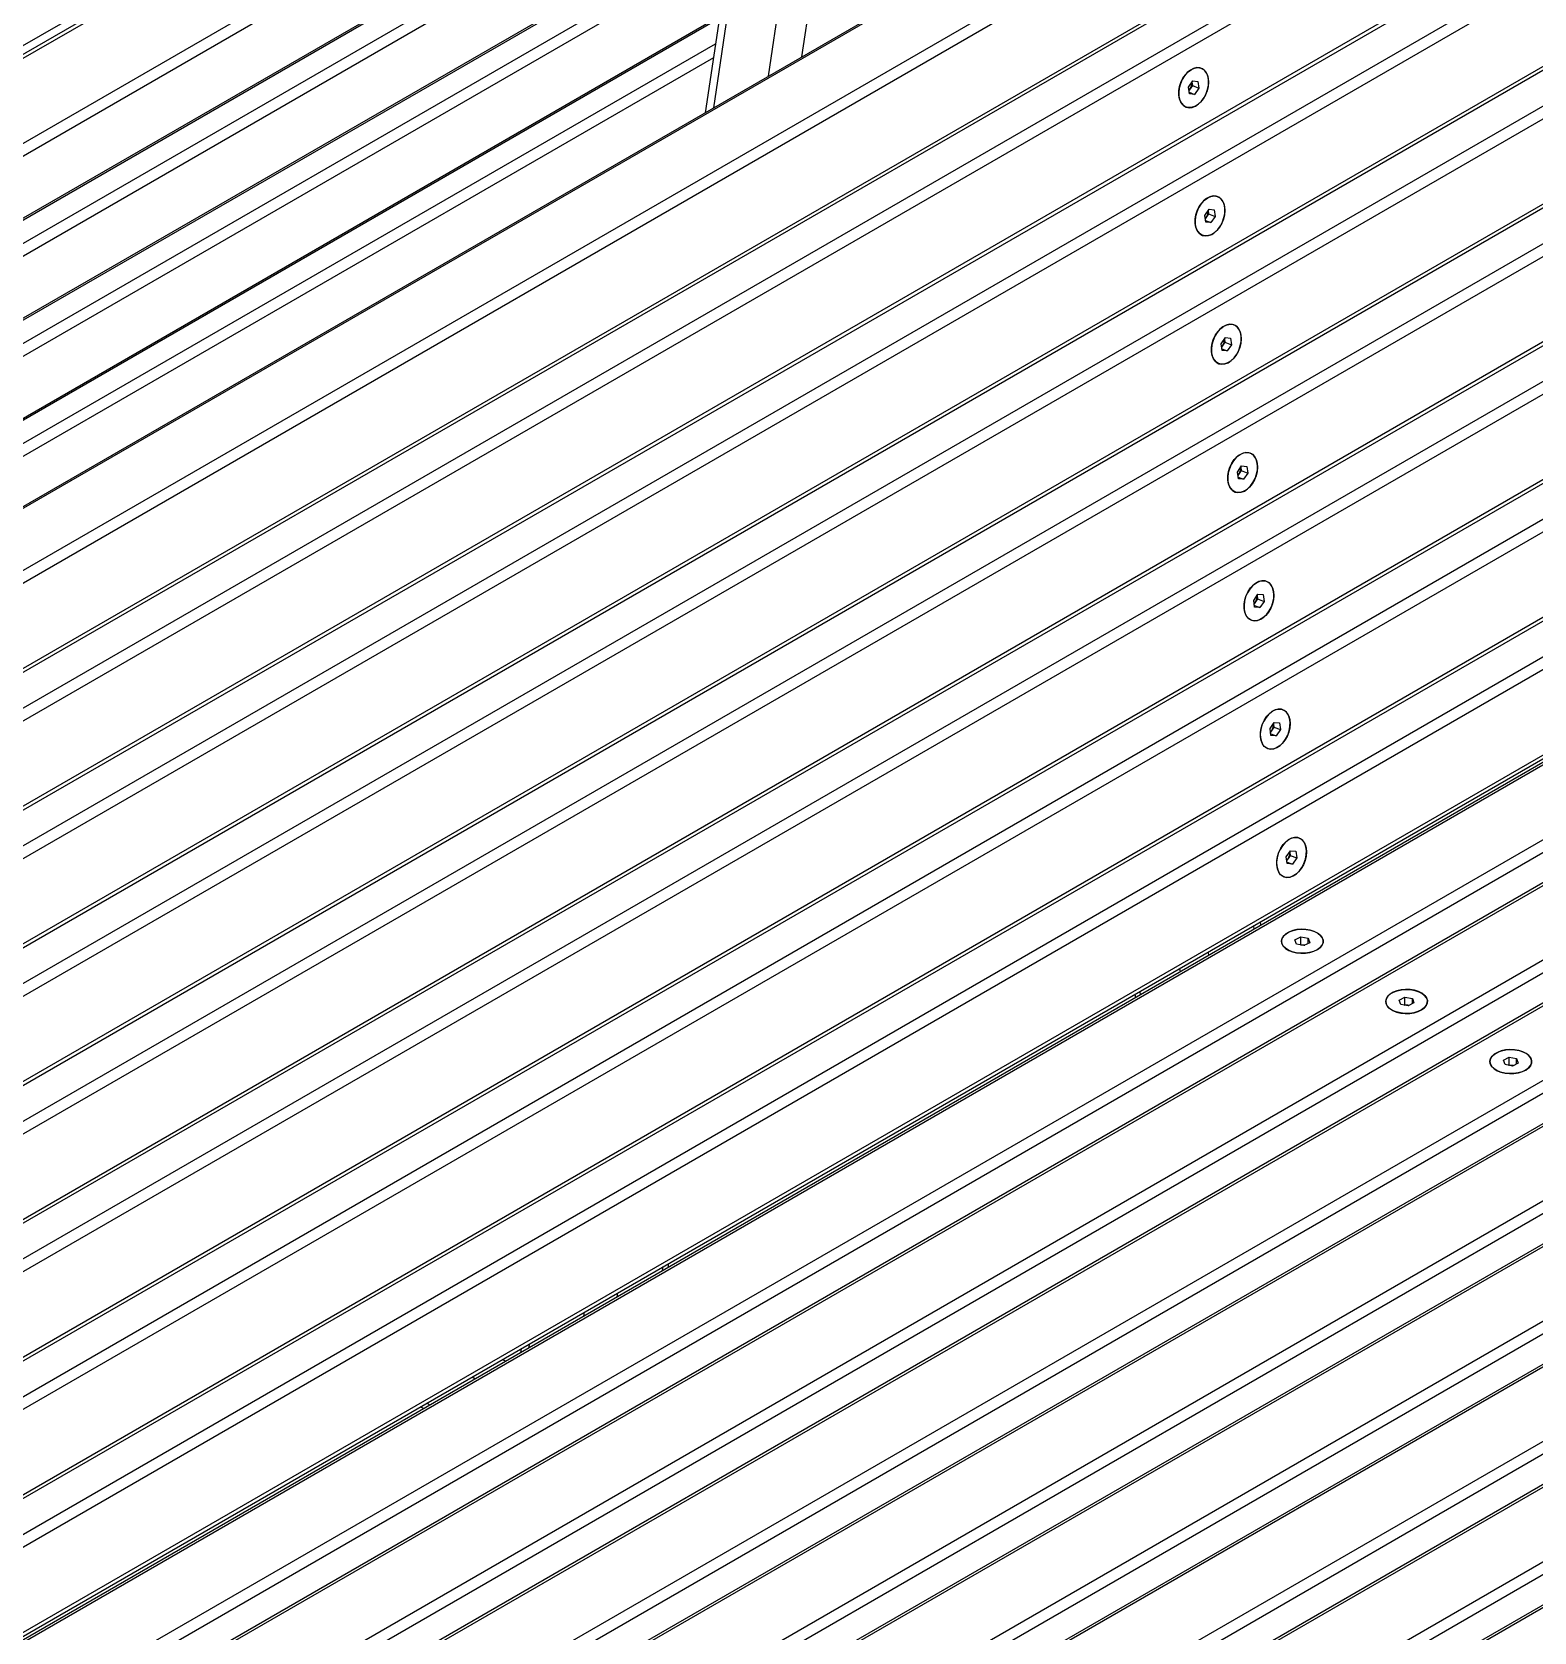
# Model space of a CAD drawing. Header units: millimetres. Extents: x 2692 to 8632, y -671 to 3529.
# Drawn here: x 6860 to 7421, y 1106 to 1702 of the extents above; entities that cross this region are included whole.
import ezdxf

# ---------------------------------------------------------------- set-up
doc = ezdxf.new("R2010")
doc.units = ezdxf.units.MM

# ---------------------------------------------------------------- blocks, each defined once
blk = doc.blocks.new('izometria')
for p, q in [((-1554.86, 1983.98), (-2823.41, 1251.67)), ((-1553.03, 1983.61), (-2821.57, 1251.3)), ((-1412.38, 1897.49), (-2680.93, 1165.17)), ((-1411.22, 1897.5), (-2679.77, 1165.18)), ((-2656.02, 1155.82), (-1387.47, 1888.14)), ((-1385.04, 1884.7), (-2653.59, 1152.38)), ((-2650.43, 1121.02), (-1381.88, 1853.33)), ((-2649.83, 1122.79), (-1381.28, 1855.11)), ((-2649.94, 1107.95), (-1381.39, 1840.27)), ((-1378.96, 1836.83), (-2647.51, 1104.51)), ((-3133.26, 1076.13), (-1864.71, 1808.45)), ((-2644.34, 1073.15), (-1375.79, 1805.47)), ((-2643.75, 1074.92), (-1375.2, 1807.24)), ((-2643.85, 1060.08), (-1375.3, 1792.4)), ((-1372.88, 1788.96), (-2641.43, 1056.64)), ((-2638.26, 1025.28), (-1369.71, 1757.6)), ((-2637.66, 1027.05), (-1369.11, 1759.37)), ((-2637.77, 1012.21), (-1369.22, 1744.53)), ((-1366.79, 1741.09), (-2635.34, 1008.77)), ((-2632.18, 977.41), (-1363.63, 1709.73)), ((-2631.58, 979.18), (-1363.03, 1711.5)), ((-2631.68, 964.34), (-1363.13, 1696.66)), ((-1360.71, 1693.22), (-2629.26, 960.9)), ((-2626.09, 929.54), (-1357.54, 1661.86)), ((-2625.5, 931.31), (-1356.95, 1663.63)), ((-2625.6, 916.47), (-1357.05, 1648.79)), ((-1354.62, 1645.35), (-2623.17, 913.04)), ((-2167.94, 1618.89), (-2193.62, 1446.49)), ((-2620.01, 881.67), (-1351.46, 1613.99)), ((-2619.41, 883.44), (-1350.86, 1615.76)), ((-2190.43, 1448.33), (-2166.27, 1610.55)), ((-2619.52, 868.6), (-1350.97, 1600.92)), ((-2690.32, 1295.31), (-2171.53, 1594.8)), ((-1348.54, 1597.48), (-2617.09, 865.17)), ((-2172.32, 1589.5), (-2686.13, 1292.89)), ((-2170.02, 1460.12), (-2151.77, 1582.58)), ((-2157.55, 1467.31), (-2141.66, 1574.04)), ((-2666.14, 1281.35), (-2176.08, 1564.25)), ((-2613.92, 833.8), (-1345.37, 1566.12)), ((-2613.33, 835.57), (-1344.78, 1567.89)), ((-2665.56, 1281.02), (-2176.19, 1563.53)), ((-2657.98, 1276.64), (-2177.62, 1553.95)), ((-2613.43, 820.73), (-1344.88, 1553.05)), ((-2178.4, 1548.66), (-2653.79, 1274.22)), ((-1342.46, 1549.62), (-2611.01, 817.3)), ((-2633.8, 1262.69), (-2182.17, 1523.41)), ((-2633.23, 1262.35), (-2182.27, 1522.69)), ((-2607.84, 785.93), (-1339.29, 1518.25)), ((-2607.24, 787.71), (-1338.7, 1520.02)), ((-2625.65, 1257.98), (-2183.7, 1513.11)), ((-1350.07, 1510.63), (-2618.62, 778.31)), ((-1348.57, 1510.48), (-2617.12, 778.17)), ((-2184.49, 1507.81), (-2621.46, 1255.56)), ((-2593.07, 764.29), (-1324.52, 1496.6)), ((-1322.4, 1492.93), (-2590.95, 760.61)), ((-1311.18, 1488.18), (-2579.72, 755.86)), ((-1309.68, 1488.03), (-2578.23, 755.71)), ((-2605.96, 1241.43), (-2188.25, 1482.57)), ((-2605.88, 1240.81), (-2188.36, 1481.84)), ((-2604.84, 1232.65), (-2189.78, 1472.26)), ((-2554.18, 741.84), (-1285.63, 1474.15)), ((-1283.51, 1470.48), (-2552.06, 738.16)), ((-2190.57, 1466.97), (-2604.27, 1228.15)), ((-1272.28, 1465.73), (-2540.83, 733.41)), ((-1270.78, 1465.58), (-2539.33, 733.26)), ((-2013.3, 1456.06), (-2011.71, 1458.38)), ((-2011.85, 1456.65), (-2012.65, 1455.49)), ((-2012.03, 1457.91), (-2012.03, 1457.9)), ((-2012.03, 1457.9), (-2011.85, 1456.65)), ((-2011.85, 1456.65), (-2009.41, 1455.69)), ((-2011.71, 1458.38), (-2009.76, 1458.19)), ((-2009.76, 1458.19), (-2009.41, 1455.69)), ((-2515.29, 719.38), (-1246.74, 1451.7)), ((-2012.95, 1453.56), (-2013.3, 1456.06)), ((-2012.65, 1455.49), (-2013.12, 1454.8)), ((-2013.03, 1454.18), (-2011, 1453.37)), ((-2011, 1453.37), (-2012.95, 1453.56)), ((-2009.41, 1455.69), (-2011, 1453.37)), ((-1244.62, 1448.03), (-2513.17, 715.71)), ((-1233.39, 1443.28), (-2501.94, 710.96)), ((-1231.89, 1443.13), (-2500.44, 710.81)), ((-2476.4, 696.93), (-1207.85, 1429.25)), ((-1205.73, 1425.58), (-2474.28, 693.26)), ((-1194.5, 1420.83), (-2463.05, 688.51)), ((-1193, 1420.68), (-2461.55, 688.36)), ((-2007.22, 1408.19), (-2005.63, 1410.51)), ((-2005.95, 1410.04), (-2005.94, 1410.03)), ((-2005.94, 1410.03), (-2005.77, 1408.78)), ((-2005.63, 1410.51), (-2003.68, 1410.32)), ((-2003.68, 1410.32), (-2003.32, 1407.82)), ((-2437.51, 674.48), (-1168.96, 1406.8)), ((-1166.84, 1403.13), (-2435.39, 670.81)), ((-2006.86, 1405.69), (-2007.22, 1408.19)), ((-2006.56, 1407.62), (-2007.04, 1406.93)), ((-2006.95, 1406.31), (-2004.91, 1405.5)), ((-2004.91, 1405.5), (-2006.86, 1405.69)), ((-2005.77, 1408.78), (-2006.56, 1407.62)), ((-2005.77, 1408.78), (-2003.32, 1407.82)), ((-2003.32, 1407.82), (-2004.91, 1405.5)), ((-1155.61, 1398.38), (-2424.16, 666.06)), ((-1154.11, 1398.23), (-2422.66, 665.91)), ((-2398.62, 652.03), (-1130.07, 1384.35)), ((-1127.95, 1380.67), (-2396.5, 648.36)), ((-1116.72, 1375.93), (-2385.27, 643.61)), ((-1115.22, 1375.78), (-2383.77, 643.46)), ((-2359.73, 629.58), (-1091.18, 1361.9)), ((-2001.13, 1360.32), (-1999.54, 1362.64)), ((-1999.86, 1362.17), (-1999.86, 1362.16)), ((-1999.86, 1362.16), (-1999.68, 1360.91)), ((-1999.54, 1362.64), (-1997.59, 1362.45)), ((-1997.59, 1362.45), (-1997.24, 1359.95)), ((-1089.06, 1358.22), (-2357.61, 625.91)), ((-2000.78, 1357.82), (-2001.13, 1360.32)), ((-2000.48, 1359.76), (-2000.95, 1359.06)), ((-2000.87, 1358.44), (-1998.83, 1357.64)), ((-1998.83, 1357.64), (-2000.78, 1357.82)), ((-1999.68, 1360.91), (-2000.48, 1359.76)), ((-1999.68, 1360.91), (-1997.24, 1359.95)), ((-1997.24, 1359.95), (-1998.83, 1357.64)), ((-1077.83, 1353.47), (-2346.38, 621.16)), ((-1076.33, 1353.33), (-2344.88, 621.01)), ((-1995.05, 1312.46), (-1993.46, 1314.77)), ((-1993.78, 1314.3), (-1993.78, 1314.29)), ((-1993.78, 1314.29), (-1993.6, 1313.04)), ((-1993.46, 1314.77), (-1991.51, 1314.58)), ((-1991.51, 1314.58), (-1991.15, 1312.08)), ((-1994.69, 1309.95), (-1995.05, 1312.46)), ((-1994.39, 1311.89), (-1994.87, 1311.19)), ((-1994.78, 1310.57), (-1992.75, 1309.77)), ((-1992.75, 1309.77), (-1994.69, 1309.95)), ((-1993.6, 1313.04), (-1994.39, 1311.89)), ((-1993.6, 1313.04), (-1991.15, 1312.08)), ((-1991.15, 1312.08), (-1992.75, 1309.77)), ((-1988.97, 1264.59), (-1987.37, 1266.9)), ((-1987.69, 1266.44), (-1987.69, 1266.43)), ((-1987.69, 1266.43), (-1987.51, 1265.17)), ((-1987.37, 1266.9), (-1985.43, 1266.71)), ((-1985.43, 1266.71), (-1985.07, 1264.21)), ((-1988.61, 1262.09), (-1988.97, 1264.59)), ((-1988.31, 1264.02), (-1988.79, 1263.33)), ((-1988.7, 1262.7), (-1986.66, 1261.9)), ((-1986.66, 1261.9), (-1988.61, 1262.09)), ((-1987.51, 1265.17), (-1988.31, 1264.02)), ((-1987.51, 1265.17), (-1985.07, 1264.21)), ((-1985.07, 1264.21), (-1986.66, 1261.9)), ((-1982.88, 1216.72), (-1981.29, 1219.03)), ((-1981.61, 1218.57), (-1981.61, 1218.56)), ((-1981.61, 1218.56), (-1981.43, 1217.31)), ((-1981.29, 1219.03), (-1979.34, 1218.84)), ((-1979.34, 1218.84), (-1978.99, 1216.34)), ((-1982.53, 1214.22), (-1982.88, 1216.72)), ((-1982.23, 1216.15), (-1982.7, 1215.46)), ((-1982.61, 1214.83), (-1980.58, 1214.03)), ((-1980.58, 1214.03), (-1982.53, 1214.22)), ((-1981.43, 1217.31), (-1982.23, 1216.15)), ((-1981.43, 1217.31), (-1978.99, 1216.34)), ((-1978.99, 1216.34), (-1980.58, 1214.03)), ((-1976.8, 1168.85), (-1975.21, 1171.16)), ((-1975.53, 1170.7), (-1975.53, 1170.69)), ((-1975.53, 1170.69), (-1975.35, 1169.44)), ((-1975.21, 1171.16), (-1973.26, 1170.97)), ((-1973.26, 1170.97), (-1972.9, 1168.47)), ((-1976.44, 1166.35), (-1976.8, 1168.85)), ((-1976.14, 1168.28), (-1976.62, 1167.59)), ((-1976.53, 1166.96), (-1974.49, 1166.16)), ((-1974.49, 1166.16), (-1976.44, 1166.35)), ((-1975.35, 1169.44), (-1976.14, 1168.28)), ((-1975.35, 1169.44), (-1972.9, 1168.47)), ((-1972.9, 1168.47), (-1974.49, 1166.16)), ((-1989.04, 1143.16), (-1988.87, 1141.86)), ((-1986.3, 1143.34), (-1986.47, 1144.64)), ((-1973.57, 1137.91), (-1971.42, 1139.02)), ((-1972.98, 1136.27), (-1973.57, 1137.91)), ((-1970.23, 1135.75), (-1972.98, 1136.27)), ((-1971.69, 1136.02), (-1971.42, 1136.16)), ((-1971.42, 1139.02), (-1968.66, 1138.5)), ((-1971.42, 1136.16), (-1971.42, 1139.02)), ((-1971.42, 1136.16), (-1970.04, 1135.9)), ((-1968.07, 1136.86), (-1970.23, 1135.75)), ((-1969.96, 1135.89), (-1970.04, 1135.9)), ((-1970.04, 1135.9), (-1969.95, 1135.89)), ((-1968.66, 1138.5), (-1968.07, 1136.86)), ((-1968.66, 1136.56), (-1968.66, 1138.5)), ((-2006.01, 1133.36), (-2005.84, 1132.06)), ((-2016.61, 1127.24), (-2016.44, 1125.94)), ((-2033.3, 1117.61), (-2033.13, 1116.31)), ((-2031.44, 1118.68), (-2031.28, 1117.38)), ((-1934.68, 1115.46), (-1932.52, 1116.57)), ((-1932.52, 1116.57), (-1929.77, 1116.05)), ((-1932.52, 1113.71), (-1932.52, 1116.57)), ((-1934.09, 1113.82), (-1934.68, 1115.46)), ((-1931.33, 1113.3), (-1934.09, 1113.82)), ((-1932.8, 1113.57), (-1932.52, 1113.71)), ((-1932.52, 1113.71), (-1931.15, 1113.45)), ((-1929.18, 1114.41), (-1931.33, 1113.3)), ((-1931.06, 1113.44), (-1931.15, 1113.45)), ((-1931.15, 1113.45), (-1931.06, 1113.44)), ((-1929.77, 1116.05), (-1929.18, 1114.41)), ((-1929.77, 1114.11), (-1929.77, 1116.05)), ((-1895.79, 1093), (-1893.63, 1094.12)), ((-1895.2, 1091.37), (-1895.79, 1093)), ((-1893.63, 1094.12), (-1890.88, 1093.6)), ((-1893.63, 1091.26), (-1893.63, 1094.12)), ((-1890.88, 1093.6), (-1890.28, 1091.96)), ((-1890.88, 1091.65), (-1890.88, 1093.6)), ((-1892.44, 1090.85), (-1895.2, 1091.37)), ((-1893.91, 1091.12), (-1893.63, 1091.26)), ((-1893.63, 1091.26), (-1892.26, 1091)), ((-1890.28, 1091.96), (-1892.44, 1090.85)), ((-1892.17, 1090.99), (-1892.26, 1091)), ((-1892.26, 1091), (-1892.17, 1090.99)), ((-2209.49, 1014.5), (-2209.26, 1016.03)), ((-2207.45, 1015.68), (-2207.22, 1017.21)), ((-2226.46, 1004.7), (-2226.23, 1006.23)), ((-2238.92, 997.51), (-2238.69, 999.04)), ((-2262.3, 985.41), (-2262.53, 983.88)), ((-2259.34, 985.72), (-2259.11, 987.25)), ((-2269.23, 981.41), (-2268.02, 980.71)), ((-2280.55, 974.88), (-2279.34, 974.18)), ((-2299.86, 963.72), (-2298.65, 963.02)), ((-2297.52, 965.08), (-2296.31, 964.38))]:
    blk.add_line(p, q)
at = {"flags": 128}
for points in [[(-2016.84, 1452.58), (-2016.51, 1451.21), (-2015.93, 1450.06), (-2015.14, 1449.18), (-2014.18, 1448.62), (-2013.08, 1448.39), (-2011.9, 1448.52), (-2010.69, 1448.99), (-2009.52, 1449.78), (-2008.43, 1450.85), (-2007.48, 1452.16), (-2006.71, 1453.65), (-2006.16, 1455.24), (-2005.85, 1456.85), (-2005.79, 1458.43), (-2006, 1459.88), (-2006.46, 1461.14), (-2007.14, 1462.16), (-2008.03, 1462.89), (-2009.07, 1463.29), (-2010.21, 1463.34), (-2011.41, 1463.04), (-2012.61, 1462.4), (-2013.75, 1461.47), (-2014.77, 1460.27), (-2015.64, 1458.86), (-2016.3, 1457.32), (-2016.74, 1455.7), (-2016.92, 1454.1), (-2016.84, 1452.58)], [(-2012.21, 1462.65), (-2011.01, 1463.17), (-2009.82, 1463.36), (-2008.71, 1463.19), (-2007.72, 1462.68), (-2006.89, 1461.86), (-2006.28, 1460.75), (-2005.9, 1459.41), (-2005.78, 1457.91), (-2005.92, 1456.32), (-2006.31, 1454.7), (-2006.94, 1453.14), (-2007.78, 1451.71), (-2008.78, 1450.47), (-2009.9, 1449.48), (-2011.09, 1448.79), (-2012.3, 1448.44), (-2013.45, 1448.43), (-2014.51, 1448.77), (-2015.43, 1449.44), (-2016.15, 1450.41), (-2016.65, 1451.64), (-2016.9, 1453.07), (-2016.89, 1454.63), (-2016.62, 1456.24), (-2016.11, 1457.84), (-2015.37, 1459.35), (-2014.45, 1460.69), (-2013.38, 1461.81), (-2012.21, 1462.65)], [(-2010.76, 1404.71), (-2010.42, 1403.34), (-2009.85, 1402.19), (-2009.06, 1401.32), (-2008.09, 1400.75), (-2006.99, 1400.53), (-2005.82, 1400.65), (-2004.61, 1401.12), (-2003.44, 1401.91), (-2002.35, 1402.98), (-2001.4, 1404.29), (-2000.63, 1405.78), (-2000.07, 1407.37), (-1999.76, 1408.98), (-1999.71, 1410.56), (-1999.92, 1412.01), (-2000.37, 1413.27), (-2001.06, 1414.29), (-2001.94, 1415.02), (-2002.98, 1415.42), (-2004.13, 1415.47), (-2005.33, 1415.17), (-2006.52, 1414.54), (-2007.66, 1413.6), (-2008.69, 1412.4), (-2009.55, 1410.99), (-2010.22, 1409.45), (-2010.65, 1407.83), (-2010.84, 1406.23), (-2010.76, 1404.71)], [(-2006.13, 1414.78), (-2004.93, 1415.31), (-2003.74, 1415.49), (-2002.62, 1415.32), (-2001.63, 1414.81), (-2000.81, 1413.99), (-2000.2, 1412.88), (-1999.82, 1411.55), (-1999.7, 1410.05), (-1999.84, 1408.45), (-2000.23, 1406.83), (-2000.86, 1405.27), (-2001.69, 1403.84), (-2002.7, 1402.6), (-2003.82, 1401.61), (-2005.01, 1400.93), (-2006.21, 1400.57), (-2007.37, 1400.56), (-2008.43, 1400.9), (-2009.34, 1401.57), (-2010.07, 1402.55), (-2010.56, 1403.77), (-2010.81, 1405.2), (-2010.8, 1406.76), (-2010.54, 1408.37), (-2010.02, 1409.97), (-2009.29, 1411.48), (-2008.36, 1412.82), (-2007.29, 1413.94), (-2006.13, 1414.78)], [(-2004.67, 1356.84), (-2004.34, 1355.47), (-2003.77, 1354.32), (-2002.98, 1353.45), (-2002.01, 1352.88), (-2000.91, 1352.66), (-1999.73, 1352.78), (-1998.53, 1353.25), (-1997.35, 1354.04), (-1996.26, 1355.12), (-1995.31, 1356.43), (-1994.54, 1357.91), (-1993.99, 1359.5), (-1993.68, 1361.12), (-1993.63, 1362.69), (-1993.83, 1364.14), (-1994.29, 1365.41), (-1994.98, 1366.42), (-1995.86, 1367.15), (-1996.9, 1367.55), (-1998.04, 1367.6), (-1999.24, 1367.3), (-2000.44, 1366.67), (-2001.58, 1365.73), (-2002.6, 1364.53), (-2003.47, 1363.12), (-2004.14, 1361.58), (-2004.57, 1359.97), (-2004.75, 1358.36), (-2004.67, 1356.84)], [(-2000.05, 1366.91), (-1998.84, 1367.44), (-1997.66, 1367.62), (-1996.54, 1367.45), (-1995.55, 1366.95), (-1994.73, 1366.12), (-1994.11, 1365.01), (-1993.74, 1363.68), (-1993.61, 1362.18), (-1993.75, 1360.58), (-1994.15, 1358.96), (-1994.78, 1357.4), (-1995.61, 1355.97), (-1996.61, 1354.73), (-1997.73, 1353.74), (-1998.93, 1353.06), (-2000.13, 1352.7), (-2001.29, 1352.69), (-2002.35, 1353.03), (-2003.26, 1353.7), (-2003.98, 1354.68), (-2004.48, 1355.9), (-2004.73, 1357.33), (-2004.72, 1358.89), (-2004.45, 1360.5), (-2003.94, 1362.1), (-2003.2, 1363.61), (-2002.28, 1364.95), (-2001.21, 1366.07), (-2000.05, 1366.91)], [(-1998.59, 1308.97), (-1998.26, 1307.6), (-1997.68, 1306.45), (-1996.89, 1305.58), (-1995.93, 1305.01), (-1994.83, 1304.79), (-1993.65, 1304.91), (-1992.44, 1305.38), (-1991.27, 1306.17), (-1990.18, 1307.25), (-1989.23, 1308.56), (-1988.46, 1310.04), (-1987.91, 1311.63), (-1987.59, 1313.25), (-1987.54, 1314.82), (-1987.75, 1316.27), (-1988.21, 1317.54), (-1988.89, 1318.56), (-1989.78, 1319.28), (-1990.81, 1319.68), (-1991.96, 1319.73), (-1993.16, 1319.43), (-1994.36, 1318.8), (-1995.49, 1317.86), (-1996.52, 1316.66), (-1997.39, 1315.25), (-1998.05, 1313.71), (-1998.49, 1312.1), (-1998.67, 1310.49), (-1998.59, 1308.97)], [(-1993.96, 1319.04), (-1992.76, 1319.57), (-1991.57, 1319.75), (-1990.46, 1319.58), (-1989.46, 1319.08), (-1988.64, 1318.25), (-1988.03, 1317.14), (-1987.65, 1315.81), (-1987.53, 1314.31), (-1987.67, 1312.71), (-1988.06, 1311.1), (-1988.69, 1309.53), (-1989.53, 1308.1), (-1990.53, 1306.86), (-1991.65, 1305.88), (-1992.84, 1305.19), (-1994.04, 1304.83), (-1995.2, 1304.82), (-1996.26, 1305.16), (-1997.18, 1305.83), (-1997.9, 1306.81), (-1998.4, 1308.04), (-1998.65, 1309.46), (-1998.64, 1311.02), (-1998.37, 1312.63), (-1997.86, 1314.23), (-1997.12, 1315.74), (-1996.2, 1317.08), (-1995.13, 1318.2), (-1993.96, 1319.04)], [(-1992.51, 1261.1), (-1992.17, 1259.73), (-1991.6, 1258.59), (-1990.81, 1257.71), (-1989.84, 1257.14), (-1988.74, 1256.92), (-1987.56, 1257.04), (-1986.36, 1257.51), (-1985.19, 1258.3), (-1984.1, 1259.38), (-1983.15, 1260.69), (-1982.37, 1262.17), (-1981.82, 1263.76), (-1981.51, 1265.38), (-1981.46, 1266.95), (-1981.67, 1268.4), (-1982.12, 1269.67), (-1982.81, 1270.69), (-1983.69, 1271.41), (-1984.73, 1271.81), (-1985.88, 1271.86), (-1987.08, 1271.56), (-1988.27, 1270.93), (-1989.41, 1269.99), (-1990.44, 1268.79), (-1991.3, 1267.39), (-1991.97, 1265.84), (-1992.4, 1264.23), (-1992.58, 1262.62), (-1992.51, 1261.1)], [(-1987.88, 1271.17), (-1986.68, 1271.7), (-1985.49, 1271.88), (-1984.37, 1271.72), (-1983.38, 1271.21), (-1982.56, 1270.38), (-1981.94, 1269.27), (-1981.57, 1267.94), (-1981.45, 1266.44), (-1981.59, 1264.84), (-1981.98, 1263.23), (-1982.61, 1261.66), (-1983.44, 1260.23), (-1984.44, 1258.99), (-1985.57, 1258.01), (-1986.76, 1257.32), (-1987.96, 1256.96), (-1989.12, 1256.95), (-1990.18, 1257.29), (-1991.09, 1257.97), (-1991.81, 1258.94), (-1992.31, 1260.17), (-1992.56, 1261.59), (-1992.55, 1263.15), (-1992.29, 1264.76), (-1991.77, 1266.36), (-1991.04, 1267.87), (-1990.11, 1269.21), (-1989.04, 1270.33), (-1987.88, 1271.17)], [(-1986.42, 1213.23), (-1986.09, 1211.87), (-1985.51, 1210.72), (-1984.72, 1209.84), (-1983.76, 1209.27), (-1982.66, 1209.05), (-1981.48, 1209.17), (-1980.28, 1209.64), (-1979.1, 1210.43), (-1978.01, 1211.51), (-1977.06, 1212.82), (-1976.29, 1214.3), (-1975.74, 1215.89), (-1975.43, 1217.51), (-1975.37, 1219.08), (-1975.58, 1220.53), (-1976.04, 1221.8), (-1976.73, 1222.82), (-1977.61, 1223.54), (-1978.65, 1223.94), (-1979.79, 1223.99), (-1980.99, 1223.69), (-1982.19, 1223.06), (-1983.33, 1222.12), (-1984.35, 1220.92), (-1985.22, 1219.52), (-1985.88, 1217.97), (-1986.32, 1216.36), (-1986.5, 1214.75), (-1986.42, 1213.23)], [(-1981.8, 1223.31), (-1980.59, 1223.83), (-1979.4, 1224.01), (-1978.29, 1223.85), (-1977.3, 1223.34), (-1976.47, 1222.51), (-1975.86, 1221.4), (-1975.48, 1220.07), (-1975.36, 1218.57), (-1975.5, 1216.97), (-1975.89, 1215.36), (-1976.52, 1213.8), (-1977.36, 1212.36), (-1978.36, 1211.12), (-1979.48, 1210.14), (-1980.67, 1209.45), (-1981.88, 1209.09), (-1983.03, 1209.09), (-1984.09, 1209.43), (-1985.01, 1210.1), (-1985.73, 1211.07), (-1986.23, 1212.3), (-1986.48, 1213.72), (-1986.47, 1215.28), (-1986.2, 1216.9), (-1985.69, 1218.49), (-1984.95, 1220), (-1984.03, 1221.34), (-1982.96, 1222.46), (-1981.8, 1223.31)], [(-1980.34, 1165.36), (-1980.01, 1164), (-1979.43, 1162.85), (-1978.64, 1161.97), (-1977.67, 1161.41), (-1976.58, 1161.18), (-1975.4, 1161.3), (-1974.19, 1161.77), (-1973.02, 1162.56), (-1971.93, 1163.64), (-1970.98, 1164.95), (-1970.21, 1166.43), (-1969.65, 1168.02), (-1969.34, 1169.64), (-1969.29, 1171.21), (-1969.5, 1172.66), (-1969.95, 1173.93), (-1970.64, 1174.95), (-1971.52, 1175.67), (-1972.56, 1176.07), (-1973.71, 1176.12), (-1974.91, 1175.82), (-1976.1, 1175.19), (-1977.24, 1174.25), (-1978.27, 1173.05), (-1979.13, 1171.65), (-1979.8, 1170.1), (-1980.23, 1168.49), (-1980.42, 1166.89), (-1980.34, 1165.36)], [(-1975.71, 1175.44), (-1974.51, 1175.96), (-1973.32, 1176.14), (-1972.2, 1175.98), (-1971.21, 1175.47), (-1970.39, 1174.64), (-1969.78, 1173.54), (-1969.4, 1172.2), (-1969.28, 1170.7), (-1969.42, 1169.1), (-1969.81, 1167.49), (-1970.44, 1165.93), (-1971.27, 1164.49), (-1972.28, 1163.25), (-1973.4, 1162.27), (-1974.59, 1161.58), (-1975.79, 1161.22), (-1976.95, 1161.22), (-1978.01, 1161.56), (-1978.92, 1162.23), (-1979.65, 1163.2), (-1980.14, 1164.43), (-1980.39, 1165.85), (-1980.39, 1167.41), (-1980.12, 1169.03), (-1979.6, 1170.63), (-1978.87, 1172.13), (-1977.94, 1173.48), (-1976.88, 1174.59), (-1975.71, 1175.44)], [(-1978.44, 1136.46), (-1977.92, 1135.54), (-1977.06, 1134.7), (-1975.92, 1133.99), (-1974.54, 1133.44), (-1972.98, 1133.07), (-1971.32, 1132.9), (-1969.64, 1132.94), (-1968.01, 1133.19), (-1966.52, 1133.64), (-1965.22, 1134.26), (-1964.19, 1135.03), (-1963.47, 1135.91), (-1963.09, 1136.85), (-1963.07, 1137.83), (-1963.42, 1138.78), (-1964.11, 1139.66), (-1965.12, 1140.44), (-1966.39, 1141.08), (-1967.87, 1141.54), (-1969.48, 1141.81), (-1971.16, 1141.88), (-1972.83, 1141.73), (-1974.4, 1141.38), (-1975.8, 1140.84), (-1976.97, 1140.14), (-1977.85, 1139.31), (-1978.41, 1138.4), (-1978.6, 1137.43), (-1978.44, 1136.46)], [(-1965.32, 1134.21), (-1966.63, 1133.6), (-1968.14, 1133.17), (-1969.77, 1132.93), (-1971.45, 1132.91), (-1973.11, 1133.09), (-1974.65, 1133.47), (-1976.02, 1134.04), (-1977.14, 1134.76), (-1977.97, 1135.61), (-1978.47, 1136.54), (-1978.6, 1137.51), (-1978.38, 1138.47), (-1977.79, 1139.38), (-1976.89, 1140.2), (-1975.7, 1140.89), (-1974.28, 1141.41), (-1972.7, 1141.75), (-1971.03, 1141.88), (-1969.35, 1141.8), (-1967.74, 1141.51), (-1966.28, 1141.04), (-1965.03, 1140.39), (-1964.04, 1139.6), (-1963.38, 1138.7), (-1963.06, 1137.75), (-1963.11, 1136.78), (-1963.51, 1135.84), (-1964.26, 1134.96), (-1965.32, 1134.21)], [(-1926.42, 1111.76), (-1927.74, 1111.15), (-1929.24, 1110.72), (-1930.88, 1110.48), (-1932.56, 1110.45), (-1934.21, 1110.64), (-1935.76, 1111.02), (-1937.13, 1111.59), (-1938.25, 1112.31), (-1939.08, 1113.16), (-1939.57, 1114.09), (-1939.71, 1115.06), (-1939.48, 1116.02), (-1938.9, 1116.93), (-1938, 1117.75), (-1936.81, 1118.44), (-1935.39, 1118.96), (-1933.81, 1119.3), (-1932.14, 1119.43), (-1930.46, 1119.35), (-1928.85, 1119.06), (-1927.39, 1118.58), (-1926.13, 1117.94), (-1925.15, 1117.15), (-1924.49, 1116.25), (-1924.17, 1115.3), (-1924.22, 1114.33), (-1924.62, 1113.38), (-1925.37, 1112.51), (-1926.42, 1111.76)], [(-1939.55, 1114.01), (-1939.03, 1113.09), (-1938.17, 1112.25), (-1937.03, 1111.54), (-1935.64, 1110.98), (-1934.09, 1110.62), (-1932.43, 1110.45), (-1930.75, 1110.49), (-1929.12, 1110.74), (-1927.63, 1111.19), (-1926.33, 1111.81), (-1925.3, 1112.58), (-1924.58, 1113.46), (-1924.2, 1114.4), (-1924.18, 1115.38), (-1924.53, 1116.33), (-1925.22, 1117.21), (-1926.22, 1117.99), (-1927.5, 1118.63), (-1928.98, 1119.09), (-1930.59, 1119.36), (-1932.27, 1119.42), (-1933.94, 1119.28), (-1935.51, 1118.93), (-1936.91, 1118.39), (-1938.08, 1117.69), (-1938.96, 1116.86), (-1939.52, 1115.94), (-1939.71, 1114.98), (-1939.55, 1114.01)], [(-1887.53, 1089.31), (-1888.85, 1088.7), (-1890.35, 1088.26), (-1891.99, 1088.03), (-1893.67, 1088), (-1895.32, 1088.19), (-1896.87, 1088.57), (-1898.24, 1089.14), (-1899.36, 1089.86), (-1900.19, 1090.71), (-1900.68, 1091.64), (-1900.82, 1092.6), (-1900.59, 1093.57), (-1900.01, 1094.48), (-1899.11, 1095.3), (-1897.92, 1095.99), (-1896.5, 1096.51), (-1894.92, 1096.84), (-1893.25, 1096.98), (-1891.57, 1096.9), (-1889.96, 1096.61), (-1888.5, 1096.13), (-1887.24, 1095.48), (-1886.26, 1094.69), (-1885.6, 1093.8), (-1885.28, 1092.85), (-1885.32, 1091.88), (-1885.73, 1090.93), (-1886.48, 1090.06), (-1887.53, 1089.31)], [(-1900.66, 1091.56), (-1900.14, 1090.64), (-1899.28, 1089.8), (-1898.14, 1089.09), (-1896.75, 1088.53), (-1895.2, 1088.16), (-1893.54, 1088), (-1891.86, 1088.04), (-1890.23, 1088.29), (-1888.73, 1088.74), (-1887.44, 1089.36), (-1886.41, 1090.13), (-1885.69, 1091.01), (-1885.31, 1091.95), (-1885.29, 1092.92), (-1885.64, 1093.88), (-1886.33, 1094.76), (-1887.33, 1095.54), (-1888.61, 1096.18), (-1890.09, 1096.64), (-1891.7, 1096.91), (-1893.38, 1096.97), (-1895.05, 1096.83), (-1896.62, 1096.47), (-1898.02, 1095.94), (-1899.19, 1095.24), (-1900.07, 1094.41), (-1900.62, 1093.49), (-1900.82, 1092.53), (-1900.66, 1091.56)]]:
    blk.add_lwpolyline(points, dxfattribs=at)
for centre, radius, start, end in [((-2015.54, 1457.52), 3.53, 325.00531, 6.22476), ((-2015.17, 1457.21), 3.05, 311.70287, 325.82786), ((-2009.45, 1409.65), 3.53, 325.00504, 6.22476), ((-2009.09, 1409.34), 3.05, 311.71478, 325.8184), ((-2003.37, 1361.78), 3.53, 325.00334, 6.22538), ((-2003, 1361.47), 3.05, 311.70719, 325.82718), ((-1997.29, 1313.91), 3.53, 325.00258, 6.22722), ((-1996.92, 1313.6), 3.05, 311.70676, 325.82884), ((-1991.2, 1266.04), 3.53, 325.00271, 6.22722), ((-1990.84, 1265.73), 3.05, 311.7141, 325.8215), ((-1985.12, 1218.17), 3.53, 325.00349, 6.22637), ((-1984.75, 1217.86), 3.05, 311.71237, 325.82322), ((-1979.03, 1170.3), 3.53, 325.0053, 6.22457), ((-1978.67, 1169.99), 3.05, 311.70438, 325.82696), ((-1970.82, 1131.7), 4.28, 79.44745, 96.35856), ((-1931.93, 1109.25), 4.28, 79.44745, 96.35856), ((-1893.04, 1086.8), 4.28, 79.44668, 96.35933)]:
    blk.add_arc(centre, radius, start, end)

msp = doc.modelspace()

# ---------------------------------------------------------------- block references
msp.add_blockref('izometria', (9305.22, 225.82))

doc.saveas('drawing.dxf')
